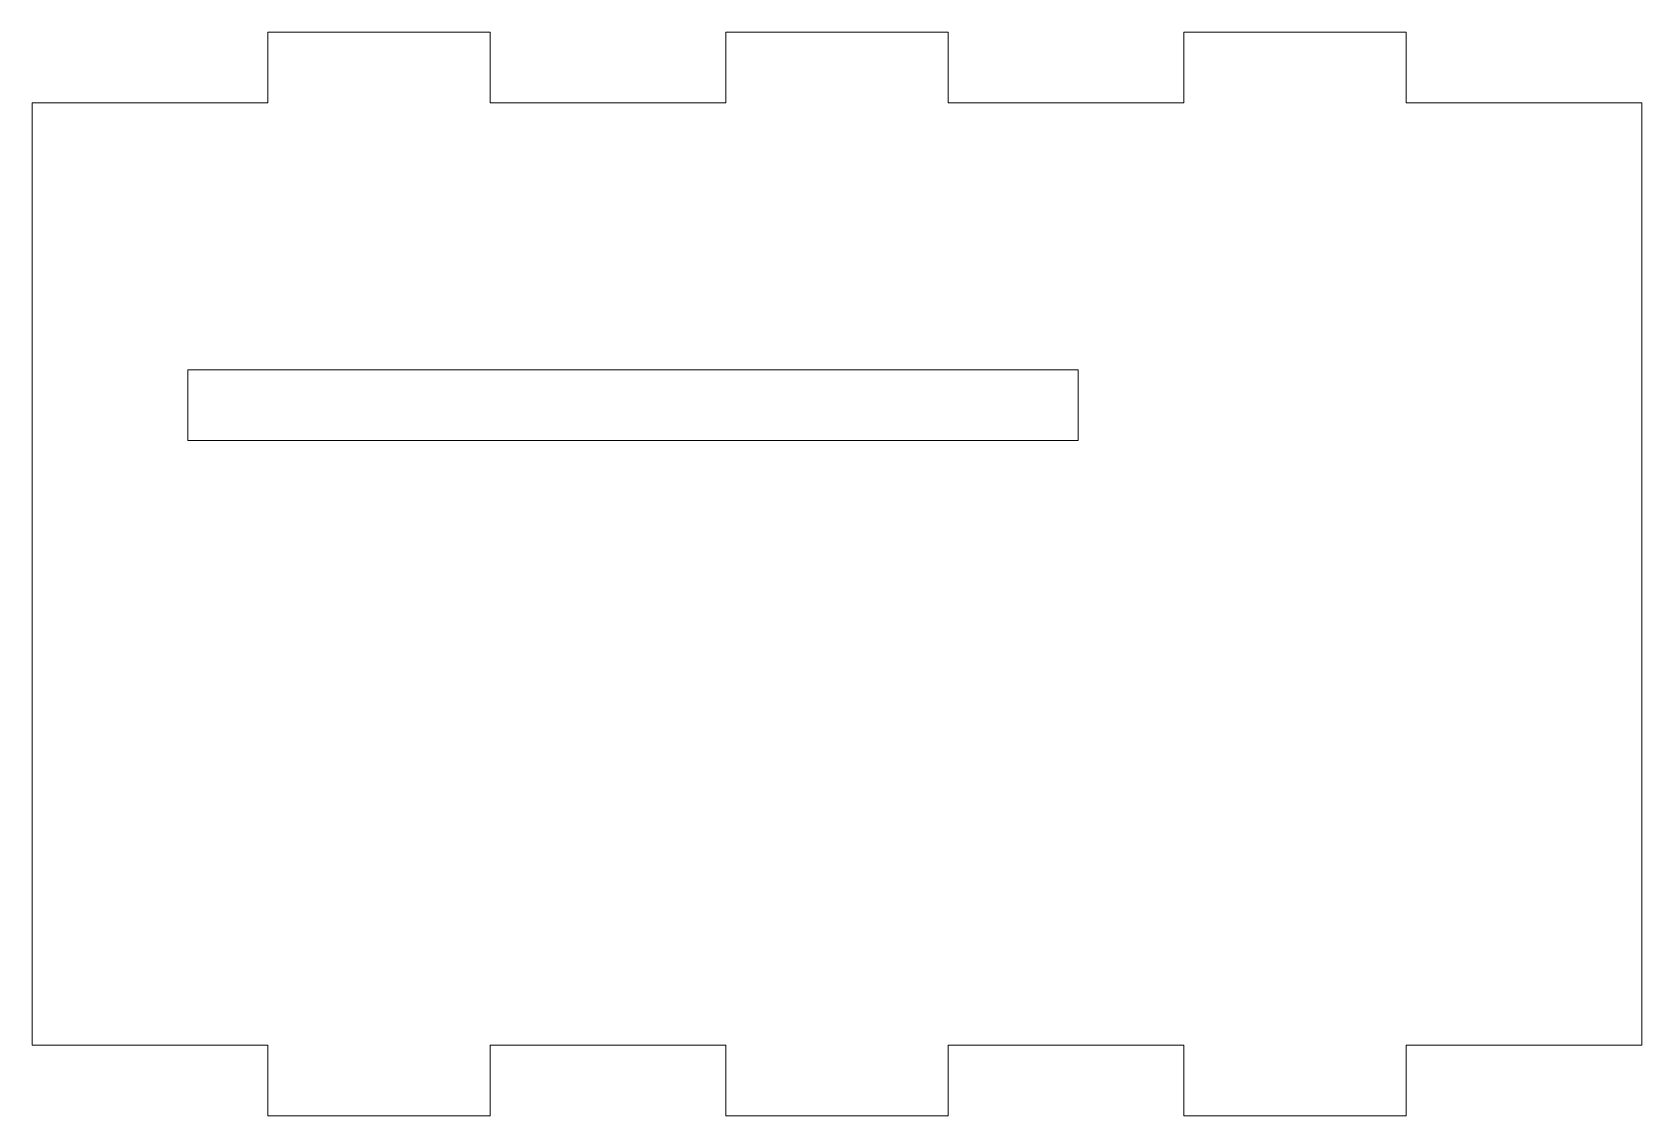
# Model space of a CAD drawing. Header units: millimetres. Extents: x 0 to 72.3, y -3.2 to 45.5.
import ezdxf

# ---------------------------------------------------------------- set-up
doc = ezdxf.new("R2010")
doc.units = ezdxf.units.MM

msp = doc.modelspace()

# ---------------------------------------------------------------- linework, layer by layer
at = {"color": 7, "linetype": 'Continuous', "lineweight": 15}
for p, q in [((10.5825, 45.525), (10.5825, 42.35)), ((20.5825, 45.525), (10.5825, 45.525)), ((20.5825, 42.35), (20.5825, 45.525)), ((31.165, 45.525), (31.165, 42.35)), ((41.165, 45.525), (31.165, 45.525)), ((41.165, 42.35), (41.165, 45.525)), ((51.7475, 45.525), (51.7475, 42.35)), ((61.7475, 45.525), (51.7475, 45.525)), ((61.7475, 42.35), (61.7475, 45.525)), ((0, 42.35), (0, 0)), ((10.5825, 42.35), (0, 42.35)), ((31.165, 42.35), (20.5825, 42.35)), ((51.7475, 42.35), (41.165, 42.35)), ((72.33, 42.35), (61.7475, 42.35)), ((72.33, 0), (72.33, 42.35)), ((7, 30.35), (7, 27.175)), ((47, 30.35), (7, 30.35)), ((47, 27.175), (47, 30.35)), ((7, 27.175), (47, 27.175)), ((0, 0), (10.5825, 0)), ((10.5825, 0), (10.5825, -3.175)), ((20.5825, 0), (31.165, 0)), ((20.5825, -3.175), (20.5825, 0)), ((31.165, 0), (31.165, -3.175)), ((41.165, 0), (51.7475, 0)), ((41.165, -3.175), (41.165, 0)), ((51.7475, 0), (51.7475, -3.175)), ((61.7475, 0), (72.33, 0)), ((61.7475, -3.175), (61.7475, 0)), ((10.5825, -3.175), (20.5825, -3.175)), ((31.165, -3.175), (41.165, -3.175)), ((51.7475, -3.175), (61.7475, -3.175))]:
    msp.add_line(p, q, dxfattribs=at)

doc.saveas('drawing.dxf')
